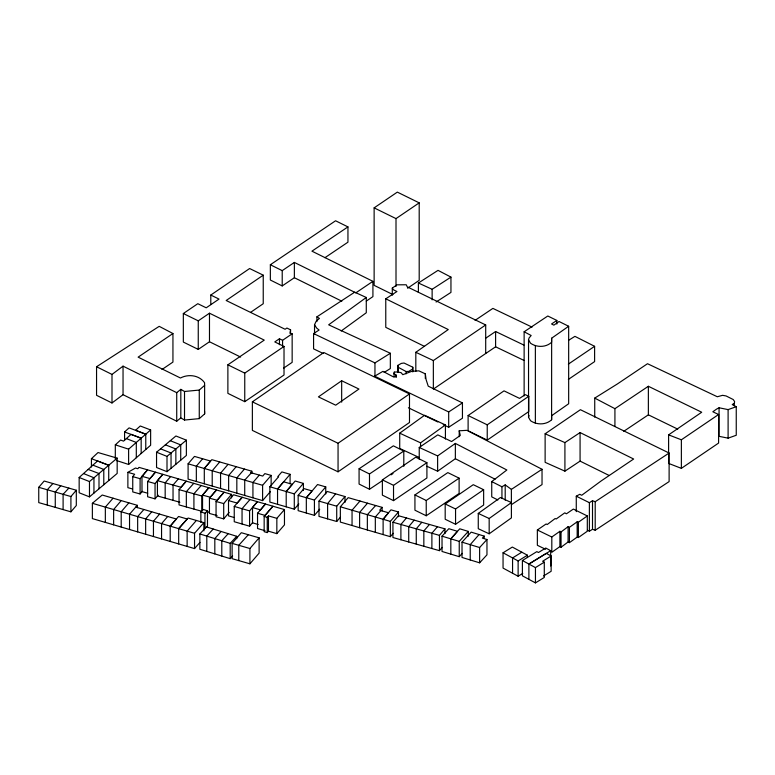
<?xml version="1.0" encoding="UTF-8"?>
<svg xmlns="http://www.w3.org/2000/svg" width="775" height="775" viewBox="0 0 775 775"><rect width="100%" height="100%" fill="white"/><g stroke="black" fill="none" stroke-linecap="round" stroke-linejoin="round"><path stroke-width="1.16" d="M412.523 371.457L412.804 367.214L404.027 363.02L401.314 363.397L397.885 365.383L397.885 372.446M524.132 331.778L531.156 335.498L529.044 338.026L528.54 339.847L528.54 417.338L530.546 420.728C536.726 425.088 545.968 425.039 551.606 419.779L551.645 415.691L568.666 403.756L568.666 326.265L559.046 321.509L553.863 325.151L551.567 323.969L556.847 320.443L547.799 316.006L524.132 331.778L524.132 395.948M394.02 377.183L394.262 372.116L397.604 371.903L401.14 372.698L402.797 374.683L411.787 371.332L418.868 370.847L425.31 373.831L426.095 379.595L428.226 386.153L462.442 402.913L462.442 418.209L448.686 427.248L443.242 424.613M394.02 373.657L396.17 375.1L395.909 376.669L392.925 376.64L382.947 371.351L374.645 376.175L448.686 411.951L462.442 402.913M210.79 304.575L210.79 295.052L249.627 268.528L263.238 275.173L226.174 300.497L285.093 329.259L286.895 328.028L290.557 329.821L289.937 333.25L292.156 333.802L292.156 362.351L283.534 368.202M734.158 405.742L734.574 401.498L733.227 399.532L726.088 395.948L722.581 395.327L717.311 396.752L647.503 363.717L617.462 383.906L594.735 398.098L594.735 417.134M528.54 417.338L529.044 415.516M314.534 334.132L314.534 324.715L316.219 321.179L319.436 318.418L316.917 316.83L354.688 292.194L366.284 297.474L366.284 312.761L341.194 330.993M142.329 491.321L140.101 493.975L132.748 491.922L132.748 476.625L134.656 474.261L127.875 472.372L127.875 487.659L132.399 488.928M383.121 534.576L383.121 519.279L388.478 512.769L379.692 510.202L382.094 507.363L348.178 497.647L340.351 506.792L340.351 522.088L390.338 536.688L393.312 533.268M335.614 493.869L327.602 503.576L327.602 518.872L336.718 521.488L340.477 517.099M258.201 524.501L252.514 522.844L252.514 507.547L257.377 501.687L284.464 509.582L284.464 524.878L276.84 533.636L268.46 531.195L267.239 532.599L264.159 531.708L264.159 516.412L272.945 506.23L265.031 515.414L257.542 513.234L257.542 528.521L265.031 530.701M340.351 506.792L383.121 519.279L390.958 509.843L398.495 511.984L398.495 516.683M286.207 506.831L277.547 504.312L277.547 489.015L283.592 481.779L292.32 484.317L286.207 491.534L286.207 506.831L294.287 509.185L298.84 503.944M306.328 513.031L306.328 497.734L312.015 490.933L303.974 488.618L298.162 495.37L298.162 510.667L314.427 515.356L319.707 509.214M444.957 533.558L444.957 528.85L414.189 520.141L408.725 526.68L408.725 541.967L439.454 550.667L442.205 547.402M158.168 495.157L155.058 498.858L147.618 496.765L147.618 481.478L155.455 472.159L231.551 494.373L231.551 497.899M155.058 498.858L155.058 483.561L162.828 474.31L157.422 480.645L157.422 495.942L179.858 502.239M140.101 493.975L140.101 478.679L147.541 469.844L155.455 472.159L149.982 478.572L141.99 476.325L141.99 491.621L147.696 493.22M204.3 483.774L204.3 468.478L210.597 461.067L202.633 458.761L196.337 466.192L196.337 481.488L262.599 500.602L270.368 491.612M219.693 461.939L212.214 470.774L212.214 486.061M228.509 500.573L237.15 503.082L242.246 497.288L234.244 506.433L234.244 521.73L249.589 526.186L249.589 510.89L257.377 501.687L233.556 494.76L228.509 500.573L228.509 515.859L233.905 517.438M249.589 526.186L252.698 522.505M408.725 541.967L392.935 537.521L392.935 522.234L398.447 515.714L414.189 520.141M439.454 550.667L439.454 535.37L444.957 528.85M137.311 507.673L137.311 505.319L121.229 500.602L113.634 509.533L113.634 524.83L194.544 548.584L199.989 542.374M251.836 473.554L251.836 471.2L228.063 464.341L220.565 473.186L220.565 488.483M298.162 495.37L306.328 497.734L317.537 484.53L325.752 486.903L325.752 493.966M196.337 481.488L188.093 479.115L188.093 463.818L204.3 468.478L211.817 459.672L228.063 464.341M217.068 515.569L209.453 513.438L209.453 498.151L217.068 500.272L224.111 492.202L216.06 501.483L216.06 516.77L223.704 518.872L223.704 503.585L231.551 494.373M223.704 518.872L229.197 512.43M277.547 504.312L269.874 502.084L269.874 486.787L286.207 491.534L295.178 481.013L303.393 483.406L303.393 490.468M406.439 517.962L400.898 524.481L400.898 539.768M170.2 541.444L170.2 526.148L176.332 519.018L159.582 514.087L151.745 511.8L145.642 518.94L145.642 534.237M202.546 510.386L202.546 495.089L208.853 487.746L201.781 495.99L201.781 511.277L179.044 504.913L179.044 489.616L186.271 481.159L181.001 487.262L157.422 480.645M236.172 466.695L228.635 475.511L228.635 490.808M277.547 489.015L290.092 474.31L281.858 471.917L277.867 476.518L278.613 476.732L269.874 486.787M327.602 518.872L318.99 516.412L318.99 501.115L327.253 491.466L344.982 496.542L344.982 502.423M336.718 521.488L336.718 506.191L344.982 496.542M367.505 503.188L359.61 512.42L359.61 527.717M421.813 522.302L416.262 528.812L416.262 544.108M437.449 526.719L431.888 533.219L431.888 548.516M70.913 511.829L70.913 496.533L76.308 490.236L44.156 481.023L38.75 487.32L38.75 502.617L70.913 511.829L76.308 505.523L76.308 490.236M141.99 476.325L147.541 469.844L138.996 467.364L137.805 468.72L135.451 468.032L127.875 472.372M128.853 502.839L121.2 511.762L121.2 527.058M188.093 463.818L194.477 456.407L202.633 458.761M159.582 514.087L153.45 521.226L153.45 536.523M271.143 486.002L271.143 475.414L264.847 473.603L262.725 476.082L259.315 475.114L252.931 482.515L252.931 497.812M257.542 513.234L265.457 504.05L260.478 509.863L252.514 507.547M232.122 543.382L241.316 532.706L259.121 537.831L259.121 553.127L249.918 563.812L232.122 558.678L232.122 543.382L249.918 548.516L259.121 537.831M314.427 515.356L314.427 500.059L325.752 486.903M359.968 501.028L352.053 510.212L352.053 525.508M178.386 478.853L173.038 485.034L173.038 500.33M209.453 498.151L216.516 489.974L210.219 497.23L202.546 495.089M244.425 469.078L236.83 477.865L236.83 493.162M262.599 500.602L262.599 485.305L271.143 475.414M121.229 500.602L113.073 498.199L105.342 507.102L105.342 522.398L113.634 524.83M167.72 516.489L161.558 523.609L161.558 538.896M105.342 522.398L92.37 518.601L92.37 503.304L170.2 526.148L178.57 516.47L187.211 519.018L178.676 528.637L178.676 543.924M203.873 530.885L203.873 522.65L196.375 520.461L187.143 531.127L187.143 546.423M251.836 471.2L250.625 472.605L259.315 475.114M249.986 499.536L242.052 508.691L242.052 523.987M390.338 536.688L390.338 521.391L398.495 511.984M429.457 524.462L423.838 530.943L423.838 546.239M267.239 532.599L267.239 517.312L268.46 515.898L276.84 518.339L284.464 509.582M294.287 509.185L294.287 493.888L303.393 483.406M170.616 476.577L165.172 482.825L165.172 498.122M60.76 485.78L55.267 492.048L55.267 507.344M137.311 505.319L129.541 514.203L129.541 529.499M479.066 534.547L470.222 544.66L470.222 559.957M151.745 511.8L143.898 509.495L137.659 516.605L137.659 531.892M194.544 548.584L194.544 533.287L203.873 522.65M380.961 510.57L375.323 517.002L375.323 532.299M201.209 485.508L193.915 493.772L193.915 509.068M236.733 538.664L236.733 536.31L221.117 531.466L214.82 538.586L214.82 553.883L230.194 558.659L232.645 556.014M450.827 554.135L450.827 538.838L457.473 531.321L448.812 528.695L442.031 536.174L442.031 551.471L459.246 556.683L462.258 553.36M170.2 526.148L178.676 528.637L188.083 518.029L196.375 520.461M450.827 538.838L459.759 528.802L468.284 531.408L468.284 536.116M193.76 483.348L186.339 491.65L186.339 506.937M52.903 483.532L47.294 489.771L47.294 505.058M251.352 472.808L244.726 480.151L244.726 495.448M221.117 531.466L213.203 529.015L206.799 536.106L206.799 551.393L214.82 553.883M228.199 533.665L221.795 540.756L221.795 556.053M248.32 534.721L238.778 545.3L238.778 560.596M459.246 556.683L459.246 541.396L468.284 531.408M375.652 505.523L367.35 514.668L367.35 529.964M484.191 536.116L482.37 538.121L486.962 539.526L486.962 554.822L479.628 562.824L462.026 557.448L462.026 542.161L471.171 532.134L484.191 536.116L484.191 538.47M479.628 562.824L479.628 547.528L486.962 539.526M206.799 551.393L199.863 549.252L199.863 533.956L206.392 526.893L213.203 529.015M230.194 558.659L230.194 543.362L236.733 536.31M68.859 488.095L63.104 494.295L63.104 509.582M200.861 522.466L200.861 511.878L203.37 509.446L207.477 510.861L207.477 526.157L204.958 528.579L204.958 513.283L207.477 510.861M91.431 466.918L91.431 458.684L98.038 452.532L117.17 458.141L117.17 473.438L89.474 496.862L79.157 492.764L79.157 477.478L97.573 460.97L108.723 465.271L117.17 458.141M124.581 440.2L124.581 431.966L129.086 427.877L145.768 434.203L150.631 429.951L140.275 425.988L135.557 430.261L145.768 434.203L145.768 449.5L128.611 464.457L116.415 460.505M115.31 458.974L115.31 444.85L120.6 440.055L123.554 441.14L131.053 434.349L141.166 438.204L145.768 434.203M176.729 392.663L180.817 389.35L184.518 391.482L199.262 390.067L204.629 385.359L204.571 382.734C199.204 375.1 188.403 373.812 180.449 378.006L138.115 357.149L172.941 333.531L159.204 326.343L96.555 366.749L96.555 395.308L111.997 402.971L123.041 394.698L123.041 366.149L176.729 392.663L176.729 421.213L123.041 394.698M180.817 389.35L180.817 417.899L184.518 420.04L199.262 418.626L204.629 413.908L204.629 385.359M124.581 431.966L141.166 438.204L128.611 449.161L128.611 464.457M145.768 449.5L150.631 445.247L150.631 429.951M89.474 496.862L89.474 481.566L108.723 465.271L91.431 458.684M92.37 503.304L102.232 495.022L113.073 498.199M156.55 452.222L175.915 435.986L186.368 440.161L186.368 455.458L167.003 471.684L156.55 467.509L156.55 452.222L167.003 456.388L186.368 440.161M176.729 421.213L180.817 417.899M497.86 499.991L491.738 496.872L491.738 481.575L506.86 469.989L455.361 443.426L437.623 455.923L437.623 471.219L426.812 466.23M111.997 402.971L111.997 374.422L123.041 366.149M561.042 531.95L559.899 531.301L559.899 546.598L561.042 547.247L561.042 531.95L568.094 526.7L569.422 527.349L577.181 521.798L578.382 522.234L587.314 515.947L573.364 509.078L566.418 513.796L564.772 512.847L556.188 518.988L555.162 518.523L547.179 524.559L546.143 523.958L537.356 529.993L537.356 545.29L545.61 549.291M561.042 547.247L568.094 541.987L568.094 526.7M366.284 297.474L328.648 324.812L390.338 353.264L390.338 368.561L384.187 372.417M419.469 457.618L399.716 448.463L399.716 433.167L424.574 415.274L445.422 424.933L445.422 439.057M420.563 446.361L420.563 442.835L445.422 424.933M478.262 513.408L500.466 497.502L511.403 502.597L489.17 518.504L489.17 533.801L478.262 528.705L478.262 513.408L489.17 518.504M489.17 533.801L511.403 517.894L511.374 489.383L505.203 484.888L501.938 486.778L491.738 481.575M568.094 541.987L569.422 542.645L577.181 537.094L577.181 521.798M437.623 471.219L455.361 458.722L455.361 443.426M559.899 546.598L551.81 552.304L551.81 537.007L559.899 531.301M577.181 537.094L578.382 537.53L587.314 531.243L587.314 515.947M415.817 371.332L415.817 352.296L448.27 329.549L385.766 298.801L385.766 327.35L424.564 346.435M551.606 419.779L551.645 338.2L568.666 326.265M341.668 380.748L318.428 396.877L335.701 405.18L358.941 389.04L341.668 380.748L341.668 402.157M252.369 401.838L323.824 352.528L409.491 393.942L409.491 422.501L338.055 471.81L252.369 430.396L252.369 401.838L338.055 443.261L409.491 393.942M468.11 415.526L504.021 390.862L519.55 398.398L525.256 394.63L528.773 396.277L528.773 411.573L487.233 440.113L468.11 430.823L468.11 415.526L487.233 424.826L528.773 396.277M445.189 503.963L473.273 484.685L483.639 489.722L483.639 505.019L455.555 524.288L445.189 519.26L445.189 503.963L455.555 508.991L483.639 489.722M250.557 312.383L263.238 303.722L263.238 275.173M392.286 295.198L392.286 288.067L397.013 284.822L406.255 284.774L407.243 286.847L485.702 324.957L485.702 353.507L433.351 389.108L433.351 360.559L485.702 324.957M576.271 511.645L576.271 496.184L579.797 494.295L581.705 495.283L601.042 481.023L633.65 459.013L580.078 432.576L580.078 461.125L564.917 471.152L545.125 462.336L545.125 433.787L580.417 409.704L669.116 453.036L669.116 481.595L595.2 530.255L592.507 529.286L589.378 531.224L587.363 530.226M719.064 407.786L719.064 436.335L728.103 438.156L736.25 435.259L736.25 406.71L728.103 409.607L719.064 407.786L716.536 409.123L712.835 411.777L718.599 414.509L718.599 443.058L681.37 468.352L668.602 463.411L668.602 434.862L701.704 412.242L648.365 386.279L614.924 408.677L614.924 426.521M292.156 333.802L282.575 340.302L279.455 338.752L274.786 341.92L284.018 346.454L284.018 375.003L244.755 401.663L227.879 393.361L227.879 364.812L264.256 340.109L209.483 313.207L209.483 341.756L198.255 349.399L183.336 342.075L183.336 313.526L197.809 303.693L206.218 307.811L219.025 299.082L210.79 295.052M198.255 349.399L198.255 320.84L209.483 313.207M392.877 294.568L374.131 285.355L374.131 207.865L397.333 192.113L419.198 202.856L419.198 280.356L407.602 288.222M396.006 286.411L396.006 218.608L419.198 202.856M244.755 401.663L244.755 373.114L284.018 346.454M419.236 459.207L419.236 447.446L437.788 434.862L451.602 441.547L460.282 435.463L459.217 430.784L466.976 430.338L542.035 469.282L542.035 484.578L511.374 504.68M382.375 479.861L415.749 457.192L426.909 462.685L426.909 477.981L393.526 500.631L382.375 495.147L382.375 479.861L393.526 485.334L426.909 462.685M568.346 364.134L594.609 346.309L574.924 336.36L568.782 340.186M568.346 379.43L594.609 361.605L594.609 346.309M414.935 494.925L447.824 472.605L459.12 478.156L459.12 493.452L426.231 515.762L414.935 510.212L414.935 494.925L426.231 500.476L459.12 478.156M668.602 434.862L681.37 439.793L718.599 414.509M161.994 369.501L172.941 362.08L172.941 333.531M485.702 338.21L495.603 331.516L523.919 345.088M485.702 353.507L495.603 346.803L495.603 331.516M347.946 226.891L311.938 251.168L372.92 281.335L355.851 292.834L294.364 262.425L294.364 277.721L282.216 285.927L270.349 280.037L270.349 264.75L335.575 220.778L347.946 226.891L347.946 242.188L324.938 257.697M282.216 285.927L282.216 270.63L294.364 262.425M366.284 301.097L372.92 296.631L372.92 281.335M475.075 320.366L492.89 308.392L532.057 327.127M382.23 480.752L369.491 489.267L359.077 484.065L359.077 468.778L393.371 445.838L403.794 451.05L403.794 466.337M623.778 431.297L648.365 414.828L648.365 386.279M369.491 489.267L369.491 473.971L403.794 451.05M391.055 474.852L393.012 473.544M564.917 471.152L564.917 442.603L580.078 432.576M576.271 496.184L589.378 502.675L592.507 500.737L595.2 501.706L669.116 453.036M511.374 489.383L542.035 469.282M385.766 298.801L396.936 291.526L393.603 289.908L392.286 288.067M432.13 299.877L432.13 289.288L450.953 277.111L438.03 270.359L418.393 283.011L418.393 292.417M436.093 302.017L450.953 292.407L450.953 277.111M323.262 353.497L313.575 348.866L313.575 333.57L319.077 330.034L316.665 328.087L314.534 324.715M734.158 403.358L732.23 404.569L736.25 406.71M313.575 333.57L374.955 362.903L390.338 353.264M527.426 557.564L527.426 555.21L521.827 552.197L512.566 557.942L512.566 573.238L518.126 576.242L522.776 573.374M512.566 573.238L503.052 568.085L503.052 552.788L512.333 547.063L521.827 552.197M518.126 576.242L518.126 560.945L527.426 555.21M528.889 579.332L528.889 564.045L546.307 553.389L551.141 555.995L542.626 561.245L544.292 562.156L544.292 577.452L535.447 582.887L522.398 575.815L522.398 560.519L536.842 551.635L538.46 552.507L545.755 548.022L550.686 550.686L550.686 565.982M535.447 582.887L535.447 567.6L544.292 562.156M543.566 575.961L551.141 571.291L551.141 555.995M528.889 564.045L550.686 550.686M412.523 369.103L408.706 371.419L406.09 371.525L398.166 367.272L397.885 365.383M528.54 339.847L530.546 343.238C536.726 347.588 545.968 347.549 551.606 342.279L551.645 338.2M216.06 501.483L223.704 503.585M132.748 476.625L140.101 478.679M179.044 489.616L201.781 495.99M206.925 511.607L209.114 512.227M392.935 522.234L439.454 535.37M147.618 481.478L155.058 483.561M318.99 501.115L336.718 506.191M306.328 497.734L314.427 500.059M38.75 487.32L70.913 496.533M204.3 468.478L262.599 485.305M234.244 506.433L249.589 510.89M286.207 491.534L294.287 493.888M383.121 519.279L390.338 521.391M264.159 516.412L267.239 517.312M194.544 533.287L178.676 528.637M135.751 507.102L143.898 509.495M442.031 536.174L459.246 541.396M462.026 542.161L479.628 547.528M199.863 533.956L230.194 543.362M115.31 444.85L128.611 449.161M200.861 511.878L204.958 513.283M88.147 469.427L98.997 473.506L98.997 488.802M126.344 438.602L136.303 442.457L136.303 457.754M165.375 444.811L175.857 448.977L175.857 464.273M92.922 465.145L103.782 469.447L103.782 484.743M79.157 477.478L89.474 481.566M160.58 448.832L171.042 452.997L171.042 468.294M170.316 440.704L180.72 444.898L180.72 460.195M83.535 473.544L93.949 477.768L93.949 493.065M545.125 433.787L564.917 442.603M418.393 283.011L432.13 289.288M419.236 447.446L437.623 455.923M399.716 433.167L420.563 442.835M415.817 352.296L433.351 360.559M495.603 346.803L523.919 360.385M408.406 407.776L437.798 421.978M537.356 529.993L551.81 537.007M648.365 414.828L677.757 429.137M374.131 207.865L396.006 218.608M183.336 313.526L198.255 320.84M209.483 341.756L240.628 357.052M227.879 364.812L244.755 373.114M580.078 461.125L609.005 475.404M270.349 264.75L282.216 270.63M294.364 277.721L341.823 301.194M96.555 366.749L111.997 374.422M359.077 468.778L369.491 473.971M455.361 458.722L495.06 479.202M594.735 398.098L614.924 408.677M522.398 560.519L535.447 567.6M503.052 552.788L518.126 560.945M204.571 411.283L204.629 413.908M728.103 409.607L728.103 438.156M681.37 439.793L681.37 468.352M595.2 501.706L595.2 530.255M592.507 500.737L592.507 529.286M589.378 502.675L589.378 531.224M578.382 522.234L578.382 537.53M569.422 527.349L569.422 542.645M556.847 320.443L556.847 324.076M535.37 345.776L535.37 423.276M505.203 484.888L505.203 500.185M501.938 486.778L501.938 498.538M487.233 424.826L487.233 440.113M459.217 430.784L459.217 436.674M455.555 508.991L455.555 524.288M448.686 411.951L448.686 427.248M426.231 500.476L426.231 515.762M425.31 373.831L425.31 378.529M412.804 367.214L412.804 371.923M406.09 371.525L406.09 373.879M398.166 367.272L398.166 371.981M396.17 375.1L396.17 377.454M394.262 372.116L394.262 374.47M393.526 485.334L393.526 500.631M382.094 507.363L382.094 510.899M374.955 362.903L374.955 375.846M338.055 443.261L338.055 471.81M316.917 316.83L316.917 321.538M290.557 329.821L290.557 333.386M290.092 474.31L290.092 483.726M282.575 340.302L282.575 346.251M279.455 338.752L279.455 344.701M276.84 518.339L276.84 533.636M268.46 515.898L268.46 531.195M249.918 548.516L249.918 563.812M199.262 390.067L199.262 418.626M184.518 391.482L184.518 420.04M167.003 456.388L167.003 471.684M141.166 438.204L141.166 453.501M108.723 465.271L108.723 480.568"/></g></svg>
